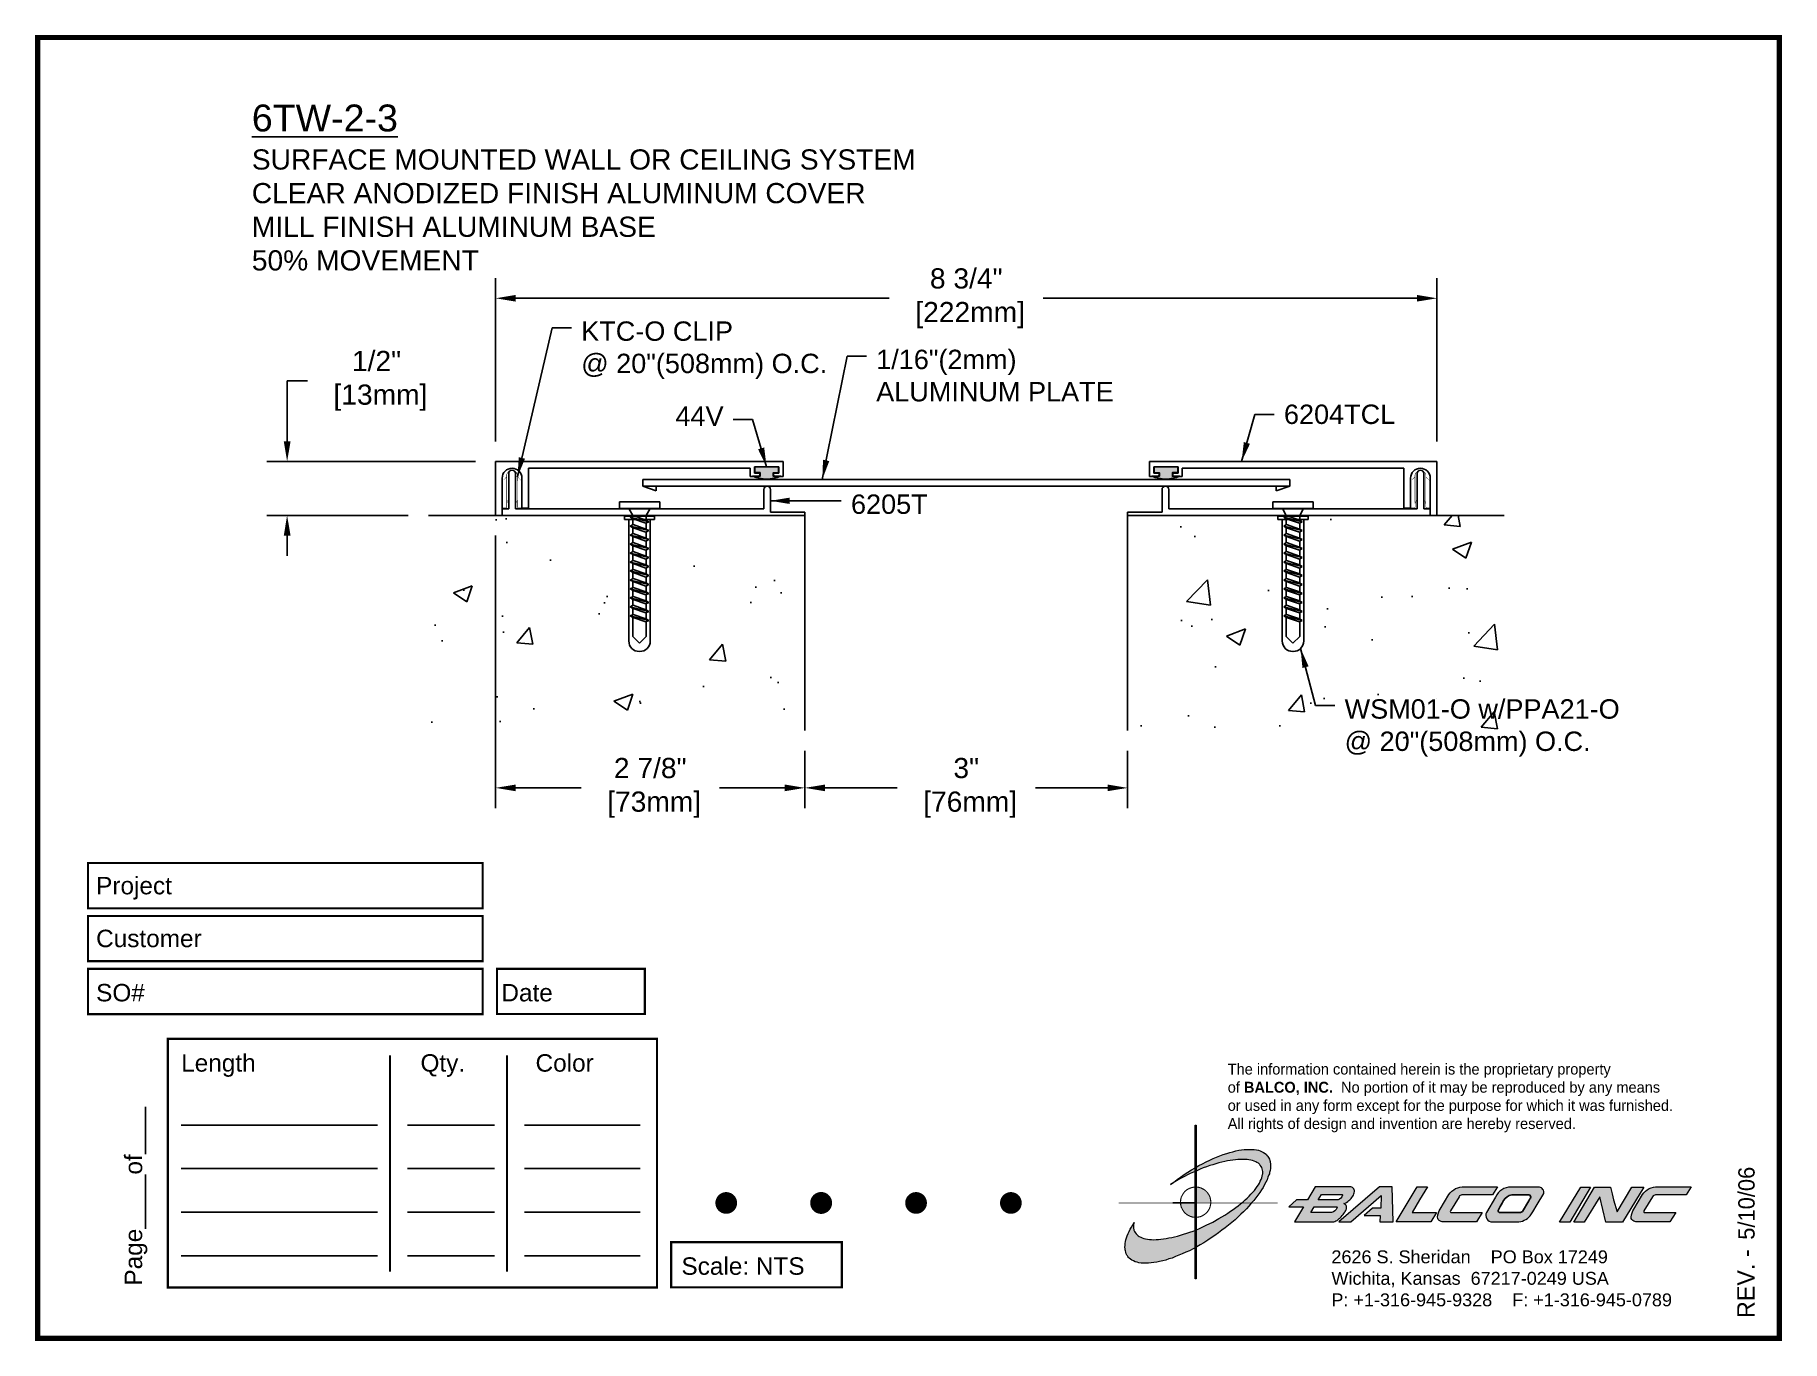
# Paper-space layout 'Layout1' of a CAD drawing. Header units: inches. Extents: x 0 to 10, y 0 to 7.5.
# The model-space entities are those that its viewports show. They can reach past a viewport. Long polylines and large blocks are cut down to what shows.
import ezdxf

# ---------------------------------------------------------------- set-up
doc = ezdxf.new("R2010")
doc.units = ezdxf.units.IN
doc.header["$MEASUREMENT"] = 0
for name, color, linetype in [('Anchors', 4, 'Continuous'), ('Border', 7, 'Continuous'), ('Conditions', 1, 'Continuous'), ('Dimensions', 3, 'Continuous'), ('Fillers', 2, 'Continuous'), ('Metals', 7, 'Continuous'), ('text', 2, 'Continuous')]:
    doc.layers.add(name, color=color, linetype=linetype)
doc.styles.add('arial', font='arial.ttf')
doc.styles.add('Copyright', font='ERASDEMI.TTF')
doc.styles.get("Standard").update_dxf_attribs({"font": 'arial.ttf'})
doc.dimstyles.new('Arial', dxfattribs={"dimscale": 1.5, "dimtxt": 0.125, "dimasz": 0.125, "dimexe": 0.125, "dimexo": 0.125, "dimgap": 0.125, "dimtad": 0, "dimtih": 1, "dimtoh": 1, "dimdec": 4, "dimzin": 0, "dimdsep": 46, "dimlunit": 4, "dimtxsty": 'arial', "dimcen": 0.125, "dimadec": 0, "dimazin": 0, "dimtfac": 1, "dimtdec": 4, "dimtofl": 0, "dimtmove": 0, "dimatfit": 3, "dimfxl": 0, "dimfrac": 2, "dimtolj": 1, "dimtzin": 0, "dimarcsym": 0})
doc.dimstyles.get("Standard").update_dxf_attribs({"dimtxt": 0.18, "dimasz": 0.18, "dimexe": 0.1875, "dimexo": 0.1875, "dimgap": 0.09, "dimtad": 0, "dimtih": 1, "dimtoh": 1, "dimdec": 4, "dimzin": 0, "dimdsep": 46, "dimlunit": 4, "dimtxsty": 'Standard', "dimcen": 0.09, "dimadec": 0, "dimazin": 0, "dimtfac": 1, "dimtdec": 4, "dimtofl": 0, "dimtmove": 0, "dimatfit": 3, "dimfxl": 0, "dimfrac": 2, "dimtolj": 1, "dimtzin": 0, "dimarcsym": 0})

# ---------------------------------------------------------------- blocks, each defined once
blk = doc.blocks.new('ACADlogo')
h = blk.add_hatch(color=256)
h.paths.add_polyline_path([(-3.346, 1.223), (-3.351, 1.223), (-3.351, 0.979), (-3.346, 0.982)])
h.paths.add_polyline_path([(-3.346, 0.961), (-3.351, 0.959), (-3.351, 0.868), (-3.346, 0.868)])
h.paths.add_polyline_path([(-3.346, 0.777), (-3.351, 0.777), (-3.351, 0.699), (-3.351, 0.695), (-3.35, 0.695), (-3.346, 0.695)])
h.paths.add_polyline_path([(-3.346, 0.864), (-3.346, 0.868), (-3.35, 0.868), (-3.351, 0.868), (-3.351, 0.777), (-3.346, 0.777), (-3.346, 0.778), (-3.348, 0.778)])
h.paths.add_polyline_path([(-3.346, 0.524), (-3.351, 0.521), (-3.351, 0.342), (-3.346, 0.342)])
h.paths.add_polyline_path([(-3.346, 0.695), (-3.351, 0.695), (-3.351, 0.621), (-3.346, 0.623)])
h.paths.add_polyline_path([(-3.346, 0.623), (-3.351, 0.621), (-3.351, 0.521), (-3.346, 0.524)])
h.paths.add_polyline_path([(-3.346, 0.982), (-3.351, 0.979), (-3.351, 0.959), (-3.346, 0.961)])
h = blk.add_hatch(color=175)
h.paths.add_polyline_path([(-3.518, 0.573), (-3.534, 0.571), (-3.548, 0.569), (-3.562, 0.567), (-3.576, 0.567), (-3.589, 0.566), (-3.602, 0.567), (-3.614, 0.568), (-3.625, 0.569), (-3.636, 0.572), (-3.646, 0.574), (-3.656, 0.577), (-3.664, 0.581), (-3.673, 0.585), (-3.679, 0.589), (-3.685, 0.595), (-3.688, 0.598), (-3.691, 0.6), (-3.695, 0.607), (-3.699, 0.614), (-3.703, 0.621), (-3.704, 0.626), (-3.705, 0.631), (-3.706, 0.637), (-3.706, 0.642), (-3.705, 0.648), (-3.705, 0.653), (-3.703, 0.659), (-3.702, 0.665), (-3.71, 0.652), (-3.717, 0.639), (-3.725, 0.626), (-3.731, 0.613), (-3.737, 0.601), (-3.741, 0.589), (-3.746, 0.577), (-3.749, 0.566), (-3.751, 0.555), (-3.753, 0.544), (-3.754, 0.538), (-3.754, 0.533), (-3.755, 0.523), (-3.754, 0.513), (-3.753, 0.508), (-3.752, 0.503), (-3.75, 0.494), (-3.748, 0.486), (-3.743, 0.477), (-3.74, 0.473), (-3.738, 0.469), (-3.734, 0.465), (-3.73, 0.461), (-3.723, 0.455), (-3.715, 0.449), (-3.706, 0.445), (-3.695, 0.44), (-3.685, 0.437), (-3.674, 0.434), (-3.661, 0.432), (-3.648, 0.431), (-3.634, 0.431), (-3.62, 0.431), (-3.604, 0.433), (-3.588, 0.435), (-3.572, 0.438), (-3.556, 0.441), (-3.538, 0.445), (-3.52, 0.449), (-3.503, 0.456), (-3.483, 0.461), (-3.464, 0.469), (-3.445, 0.477), (-3.426, 0.485), (-3.406, 0.494), (-3.385, 0.503), (-3.364, 0.514), (-3.351, 0.521), (-3.351, 0.621), (-3.364, 0.616), (-3.382, 0.609), (-3.4, 0.603), (-3.418, 0.598), (-3.436, 0.592), (-3.453, 0.587), (-3.47, 0.583), (-3.486, 0.579), (-3.503, 0.576)])
h.paths.add_polyline_path([(-3.215, 0.687), (-3.251, 0.667), (-3.289, 0.649), (-3.327, 0.631), (-3.345, 0.623), (-3.346, 0.623), (-3.346, 0.524), (-3.343, 0.525), (-3.323, 0.537), (-3.302, 0.549), (-3.28, 0.563), (-3.259, 0.577), (-3.238, 0.59), (-3.218, 0.605), (-3.198, 0.62), (-3.179, 0.635), (-3.16, 0.65), (-3.141, 0.665), (-3.123, 0.681), (-3.106, 0.696), (-3.089, 0.712), (-3.074, 0.727), (-3.058, 0.743), (-3.043, 0.759), (-3.03, 0.775), (-3.028, 0.777), (-3.085, 0.777), (-3.091, 0.772), (-3.105, 0.761), (-3.118, 0.75), (-3.134, 0.739), (-3.149, 0.729), (-3.165, 0.718), (-3.182, 0.707), (-3.198, 0.697)])
h.paths.add_polyline_path([(-2.921, 1.009), (-2.922, 1.015), (-2.924, 1.02), (-2.926, 1.029), (-2.931, 1.038), (-2.934, 1.043), (-2.936, 1.047), (-2.94, 1.05), (-2.943, 1.054), (-2.951, 1.06), (-2.959, 1.066), (-2.968, 1.071), (-2.978, 1.075), (-2.989, 1.079), (-3, 1.081), (-3.013, 1.083), (-3.026, 1.084), (-3.04, 1.084), (-3.054, 1.084), (-3.07, 1.083), (-3.085, 1.081), (-3.102, 1.079), (-3.118, 1.075), (-3.136, 1.07), (-3.153, 1.066), (-3.171, 1.06), (-3.191, 1.054), (-3.21, 1.047), (-3.229, 1.039), (-3.248, 1.031), (-3.268, 1.022), (-3.289, 1.012), (-3.31, 1.002), (-3.33, 0.991), (-3.346, 0.982), (-3.346, 0.961), (-3.342, 0.962), (-3.323, 0.971), (-3.305, 0.978), (-3.287, 0.984), (-3.268, 0.991), (-3.251, 0.996), (-3.234, 1.002), (-3.216, 1.007), (-3.199, 1.011), (-3.182, 1.015), (-3.167, 1.018), (-3.15, 1.021), (-3.136, 1.023), (-3.121, 1.025), (-3.107, 1.026), (-3.093, 1.026), (-3.079, 1.027), (-3.067, 1.026), (-3.054, 1.026), (-3.043, 1.025), (-3.032, 1.022), (-3.022, 1.02), (-3.013, 1.016), (-3.004, 1.013), (-2.997, 1.009), (-2.989, 1.005), (-2.983, 0.999), (-2.98, 0.996), (-2.978, 0.994), (-2.973, 0.987), (-2.969, 0.981), (-2.967, 0.973), (-2.965, 0.965), (-2.964, 0.957), (-2.964, 0.949), (-2.964, 0.944), (-2.965, 0.94), (-2.967, 0.93), (-2.969, 0.921), (-2.973, 0.911), (-2.978, 0.901), (-2.983, 0.891), (-2.989, 0.881), (-2.996, 0.871), (-3.004, 0.86), (-3.012, 0.849), (-3.021, 0.838), (-3.032, 0.827), (-3.042, 0.816), (-3.053, 0.805), (-3.065, 0.794), (-3.077, 0.783), (-3.085, 0.777), (-3.028, 0.777), (-3.016, 0.791), (-3.004, 0.806), (-2.992, 0.822), (-2.981, 0.837), (-2.971, 0.852), (-2.962, 0.866), (-2.954, 0.882), (-2.946, 0.896), (-2.939, 0.91), (-2.934, 0.924), (-2.929, 0.938), (-2.926, 0.944), (-2.925, 0.951), (-2.922, 0.963), (-2.92, 0.975), (-2.92, 0.982), (-2.919, 0.987), (-2.92, 0.999), (-2.92, 1.005)])
h.paths.add_polyline_path([(-3.372, 0.966), (-3.393, 0.953), (-3.415, 0.94), (-3.435, 0.925), (-3.455, 0.911), (-3.475, 0.897), (-3.494, 0.882), (-3.468, 0.898), (-3.439, 0.915), (-3.41, 0.93), (-3.396, 0.938), (-3.38, 0.945), (-3.351, 0.959), (-3.351, 0.979)])
h = blk.add_hatch(color=256)
h.paths.add_polyline_path([(-3.268, 0.814), (-3.27, 0.819), (-3.273, 0.824), (-3.276, 0.828), (-3.279, 0.833), (-3.282, 0.837), (-3.286, 0.841), (-3.29, 0.845), (-3.294, 0.849), (-3.298, 0.852), (-3.303, 0.855), (-3.308, 0.858), (-3.313, 0.86), (-3.318, 0.863), (-3.323, 0.864), (-3.328, 0.866), (-3.334, 0.867), (-3.339, 0.868), (-3.345, 0.868), (-3.346, 0.868), (-3.346, 0.777), (-3.335, 0.777), (-3.262, 0.777), (-3.262, 0.781), (-3.262, 0.787), (-3.263, 0.792), (-3.264, 0.798), (-3.265, 0.803), (-3.266, 0.808)])
h.paths.add_polyline_path([(-3.351, 0.777), (-3.436, 0.777), (-3.435, 0.773), (-3.435, 0.768), (-3.434, 0.762), (-3.432, 0.757), (-3.431, 0.752), (-3.428, 0.747), (-3.426, 0.742), (-3.423, 0.737), (-3.42, 0.732), (-3.417, 0.728), (-3.414, 0.723), (-3.41, 0.719), (-3.406, 0.716), (-3.401, 0.712), (-3.397, 0.709), (-3.392, 0.706), (-3.387, 0.704), (-3.382, 0.701), (-3.377, 0.699), (-3.372, 0.698), (-3.367, 0.696), (-3.361, 0.695), (-3.356, 0.695), (-3.351, 0.695)])
h.paths.add_polyline_path([(-3.346, 0.868), (-3.35, 0.868), (-3.351, 0.868), (-3.351, 0.777), (-3.346, 0.777)])
h = blk.add_hatch(color=256)
h.paths.add_polyline_path([(-2.438, 0.844, 0.412988), (-2.461, 0.869), (-2.663, 0.869), (-2.707, 0.794), (-2.771, 0.794), (-2.815, 0.755), (-2.73, 0.755), (-2.781, 0.668), (-2.563, 0.668, 0.107996), (-2.538, 0.677, 0.108939), (-2.494, 0.724, 0.080345), (-2.483, 0.745, 0.419497), (-2.499, 0.773, 0.149928), (-2.447, 0.815, 0.134283)])
h.paths.add_polyline_path([(-2.507, 0.821, -0.209012), (-2.532, 0.794), (-2.538, 0.794), (-2.646, 0.794), (-2.627, 0.825), (-2.51, 0.825, -0.56619)], flags=16)
h.paths.add_polyline_path([(-2.538, 0.75, -0.241309), (-2.569, 0.722), (-2.688, 0.722), (-2.669, 0.755), (-2.541, 0.755, -0.56619)], flags=16)
for points in [[(-2.285, 0.819), (-2.287, 0.748), (-2.335, 0.748), (-2.383, 0.705), (-2.29, 0.705), (-2.292, 0.668), (-2.215, 0.668), (-2.221, 0.869), (-2.295, 0.869), (-2.527, 0.668), (-2.458, 0.668)], [(-2.018, 0.869), (-2.079, 0.869), (-2.198, 0.668), (-2, 0.668), (-1.968, 0.722), (-2.107, 0.722), (-2.085, 0.759), (-2.064, 0.794)], [(-1.617, 0.869), (-1.807, 0.869, 0.270182), (-1.896, 0.825), (-1.946, 0.742, 0.109019), (-1.961, 0.695, 0.340665), (-1.945, 0.672, 0.129907), (-1.923, 0.668), (-1.738, 0.668), (-1.706, 0.722), (-1.878, 0.722), (-1.882, 0.722, -0.601242), (-1.887, 0.731), (-1.838, 0.813, -0.253048), (-1.821, 0.823), (-1.645, 0.823)], [(-1.083, 0.867), (-1.14, 0.867), (-1.261, 0.667), (-1.26, 0.667), (-1.202, 0.667)], [(-0.96, 0.83), (-0.969, 0.867), (-1.061, 0.867), (-1.179, 0.667), (-1.12, 0.667), (-1.031, 0.812), (-0.995, 0.667), (-0.9, 0.667), (-0.778, 0.867), (-0.846, 0.867), (-0.931, 0.727), (-0.951, 0.795)], [(-0.507, 0.869), (-0.697, 0.869, 0.270182), (-0.786, 0.825), (-0.836, 0.742, 0.109019), (-0.85, 0.695, 0.340665), (-0.835, 0.672, 0.129907), (-0.812, 0.668), (-0.628, 0.668), (-0.595, 0.722), (-0.768, 0.722), (-0.772, 0.722, -0.601242), (-0.777, 0.731), (-0.728, 0.813, -0.253048), (-0.71, 0.823), (-0.534, 0.823)], [(-3.346, 0.623), (-3.351, 0.621), (-3.351, 0.521), (-3.346, 0.524)]]:
    blk.add_hatch(color=256).paths.add_polyline_path(points)
h = blk.add_hatch(color=256)
h.paths.add_polyline_path([(-1.377, 0.868), (-1.383, 0.868), (-1.383, 0.868), (-1.44, 0.868), (-1.492, 0.868), (-1.541, 0.868, 0.297712), (-1.628, 0.811), (-1.68, 0.723, 0.585116), (-1.646, 0.668), (-1.506, 0.668, 0.210586), (-1.429, 0.703), (-1.415, 0.726), (-1.389, 0.769), (-1.352, 0.831, 0.4352)])
h.paths.add_polyline_path([(-1.437, 0.823, -0.603783), (-1.428, 0.805), (-1.431, 0.801), (-1.434, 0.796), (-1.438, 0.789), (-1.474, 0.728, -0.229001), (-1.489, 0.722), (-1.494, 0.722), (-1.501, 0.722), (-1.597, 0.722), (-1.604, 0.722, -0.492401), (-1.613, 0.734), (-1.601, 0.757), (-1.591, 0.775), (-1.582, 0.791, -0.238368), (-1.535, 0.823)], flags=16)
for q in [(-3.48, 0.777), (-3.351, 0.642)]:
    blk.add_line((-3.351, 0.777), q)
at = {"color": 7, "lineweight": 0}
for points in [[(-3.351, 1.223), (-3.346, 1.223), (-3.346, 0.342), (-3.351, 0.342), (-3.351, 1.223)], [(-2.292, 0.668), (-2.215, 0.668), (-2.221, 0.869), (-2.295, 0.869), (-2.527, 0.668), (-2.458, 0.668), (-2.285, 0.819), (-2.287, 0.748), (-2.286, 0.748), (-2.335, 0.748), (-2.383, 0.705), (-2.29, 0.705), (-2.292, 0.668), (-2.292, 0.668)], [(-2.198, 0.668), (-2.079, 0.869), (-2.018, 0.869), (-2.064, 0.794), (-2.085, 0.759), (-2.107, 0.722), (-1.968, 0.722), (-2, 0.668), (-2.198, 0.668), (-2.198, 0.668)], [(-1.383, 0.868), (-1.383, 0.868)], [(-1.261, 0.667), (-1.14, 0.867), (-1.083, 0.867), (-1.202, 0.667), (-1.26, 0.667), (-1.261, 0.667), (-1.261, 0.667)], [(-0.9, 0.667), (-0.995, 0.667), (-1.031, 0.812), (-1.12, 0.667), (-1.179, 0.667), (-1.061, 0.867), (-0.969, 0.867), (-0.96, 0.83), (-0.951, 0.795), (-0.931, 0.727), (-0.846, 0.867), (-0.778, 0.867), (-0.9, 0.667), (-0.9, 0.667)]]:
    blk.add_lwpolyline(points, dxfattribs=at)
at = {"color": 175, "lineweight": 0}
blk.add_lwpolyline([(-2.926, 1.029), (-2.924, 1.02), (-2.922, 1.015), (-2.921, 1.009), (-2.92, 1.005), (-2.92, 0.999), (-2.919, 0.987), (-2.92, 0.982), (-2.92, 0.975), (-2.922, 0.963), (-2.925, 0.951), (-2.926, 0.944), (-2.929, 0.938), (-2.934, 0.924), (-2.939, 0.91), (-2.946, 0.896), (-2.954, 0.882), (-2.962, 0.866), (-2.971, 0.852), (-2.981, 0.837), (-2.992, 0.822), (-3.004, 0.806), (-3.016, 0.791), (-3.03, 0.775), (-3.043, 0.759), (-3.058, 0.743), (-3.074, 0.727), (-3.089, 0.712), (-3.106, 0.696), (-3.123, 0.681), (-3.141, 0.665), (-3.16, 0.65), (-3.179, 0.635), (-3.198, 0.62), (-3.218, 0.605), (-3.238, 0.59), (-3.259, 0.577), (-3.28, 0.563), (-3.302, 0.549), (-3.323, 0.537), (-3.343, 0.525), (-3.364, 0.514), (-3.385, 0.503), (-3.406, 0.494), (-3.426, 0.485), (-3.445, 0.477), (-3.464, 0.469), (-3.483, 0.461), (-3.503, 0.456), (-3.52, 0.449), (-3.538, 0.445), (-3.556, 0.441), (-3.572, 0.438), (-3.588, 0.435), (-3.604, 0.433), (-3.62, 0.431), (-3.634, 0.431), (-3.648, 0.431), (-3.661, 0.432), (-3.674, 0.434), (-3.685, 0.437), (-3.695, 0.44), (-3.706, 0.445), (-3.715, 0.449), (-3.723, 0.455), (-3.73, 0.461), (-3.734, 0.465), (-3.738, 0.469), (-3.74, 0.473), (-3.743, 0.477), (-3.748, 0.486), (-3.75, 0.494), (-3.752, 0.503), (-3.753, 0.508), (-3.754, 0.513), (-3.755, 0.523), (-3.754, 0.533), (-3.754, 0.538), (-3.753, 0.544), (-3.751, 0.555), (-3.749, 0.566), (-3.746, 0.577), (-3.741, 0.589), (-3.737, 0.601), (-3.731, 0.613), (-3.725, 0.626), (-3.717, 0.639), (-3.71, 0.652), (-3.702, 0.665), (-3.703, 0.659), (-3.705, 0.653), (-3.705, 0.648), (-3.706, 0.642), (-3.706, 0.637), (-3.705, 0.631), (-3.704, 0.626), (-3.703, 0.621), (-3.699, 0.614), (-3.695, 0.607), (-3.691, 0.6), (-3.688, 0.598), (-3.685, 0.595), (-3.679, 0.589), (-3.673, 0.585), (-3.664, 0.581), (-3.656, 0.577), (-3.646, 0.574), (-3.636, 0.572), (-3.625, 0.569), (-3.614, 0.568), (-3.602, 0.567), (-3.589, 0.566), (-3.576, 0.567), (-3.562, 0.567), (-3.548, 0.569), (-3.534, 0.571), (-3.518, 0.573), (-3.503, 0.576), (-3.486, 0.579), (-3.47, 0.583), (-3.453, 0.587), (-3.436, 0.592), (-3.418, 0.598), (-3.4, 0.603), (-3.382, 0.609), (-3.364, 0.616), (-3.345, 0.623), (-3.327, 0.631), (-3.289, 0.649), (-3.251, 0.667), (-3.215, 0.687), (-3.198, 0.697), (-3.182, 0.707), (-3.165, 0.718), (-3.149, 0.729), (-3.134, 0.739), (-3.118, 0.75), (-3.105, 0.761), (-3.091, 0.772), (-3.077, 0.783), (-3.065, 0.794), (-3.053, 0.805), (-3.042, 0.816), (-3.032, 0.827), (-3.021, 0.838), (-3.012, 0.849), (-3.004, 0.86), (-2.996, 0.871), (-2.989, 0.881), (-2.983, 0.891), (-2.978, 0.901), (-2.973, 0.911), (-2.969, 0.921), (-2.967, 0.93), (-2.965, 0.94), (-2.964, 0.944), (-2.964, 0.949), (-2.964, 0.957), (-2.965, 0.965), (-2.967, 0.973), (-2.969, 0.981), (-2.973, 0.987), (-2.978, 0.994), (-2.98, 0.996), (-2.983, 0.999), (-2.989, 1.005), (-2.997, 1.009), (-3.004, 1.013), (-3.013, 1.016), (-3.022, 1.02), (-3.032, 1.022), (-3.043, 1.025), (-3.054, 1.026), (-3.067, 1.026), (-3.079, 1.027), (-3.093, 1.026), (-3.107, 1.026), (-3.121, 1.025), (-3.136, 1.023), (-3.15, 1.021), (-3.167, 1.018), (-3.182, 1.015), (-3.199, 1.011), (-3.216, 1.007), (-3.234, 1.002), (-3.251, 0.996), (-3.268, 0.991), (-3.287, 0.984), (-3.305, 0.978), (-3.323, 0.971), (-3.342, 0.962), (-3.38, 0.945), (-3.396, 0.938), (-3.41, 0.93), (-3.439, 0.915), (-3.468, 0.898), (-3.494, 0.882), (-3.475, 0.897), (-3.455, 0.911), (-3.435, 0.925), (-3.415, 0.94), (-3.393, 0.953), (-3.372, 0.966), (-3.351, 0.979), (-3.33, 0.991), (-3.31, 1.002), (-3.289, 1.012), (-3.268, 1.022), (-3.248, 1.031), (-3.229, 1.039), (-3.21, 1.047), (-3.191, 1.054), (-3.171, 1.06), (-3.153, 1.066), (-3.136, 1.07), (-3.118, 1.075), (-3.102, 1.079), (-3.085, 1.081), (-3.07, 1.083), (-3.054, 1.084), (-3.04, 1.084), (-3.026, 1.084), (-3.013, 1.083), (-3, 1.081), (-2.989, 1.079), (-2.978, 1.075), (-2.968, 1.071), (-2.959, 1.066), (-2.951, 1.06), (-2.943, 1.054), (-2.94, 1.05), (-2.936, 1.047), (-2.934, 1.043), (-2.931, 1.038), (-2.926, 1.029), (-2.926, 1.029)], dxfattribs=at)
at = {"color": 7, "lineweight": 0, "const_width": 0.0064}
blk.add_lwpolyline([(-3.262, 0.781), (-3.262, 0.787), (-3.263, 0.792), (-3.264, 0.798), (-3.265, 0.803), (-3.266, 0.808), (-3.268, 0.814), (-3.27, 0.819), (-3.273, 0.824), (-3.276, 0.828), (-3.279, 0.833), (-3.282, 0.837), (-3.286, 0.841), (-3.29, 0.845), (-3.294, 0.849), (-3.298, 0.852), (-3.303, 0.855), (-3.308, 0.858), (-3.313, 0.86), (-3.318, 0.863), (-3.323, 0.864), (-3.328, 0.866), (-3.334, 0.867), (-3.339, 0.868), (-3.345, 0.868), (-3.35, 0.868), (-3.356, 0.868), (-3.361, 0.867), (-3.367, 0.866), (-3.372, 0.865), (-3.377, 0.863), (-3.382, 0.862), (-3.387, 0.859), (-3.392, 0.857), (-3.397, 0.854), (-3.401, 0.851), (-3.406, 0.847), (-3.41, 0.843), (-3.414, 0.839), (-3.417, 0.835), (-3.42, 0.831), (-3.423, 0.826), (-3.426, 0.821), (-3.428, 0.816), (-3.431, 0.811), (-3.432, 0.806), (-3.434, 0.801), (-3.435, 0.795), (-3.435, 0.79), (-3.436, 0.784), (-3.436, 0.779), (-3.435, 0.773), (-3.435, 0.768), (-3.434, 0.762), (-3.432, 0.757), (-3.431, 0.752), (-3.428, 0.747), (-3.426, 0.742), (-3.423, 0.737), (-3.42, 0.732), (-3.417, 0.728), (-3.414, 0.723), (-3.41, 0.719), (-3.406, 0.716), (-3.401, 0.712), (-3.397, 0.709), (-3.392, 0.706), (-3.387, 0.704), (-3.382, 0.701), (-3.377, 0.699), (-3.372, 0.698), (-3.367, 0.696), (-3.361, 0.695), (-3.356, 0.695), (-3.35, 0.695), (-3.345, 0.695), (-3.339, 0.695), (-3.334, 0.696), (-3.328, 0.697), (-3.323, 0.698), (-3.318, 0.7), (-3.313, 0.702), (-3.308, 0.705), (-3.303, 0.708), (-3.298, 0.711), (-3.294, 0.714), (-3.29, 0.718), (-3.286, 0.721), (-3.282, 0.726), (-3.279, 0.73), (-3.276, 0.734), (-3.273, 0.739), (-3.27, 0.744), (-3.268, 0.749), (-3.266, 0.754), (-3.265, 0.76), (-3.264, 0.765), (-3.263, 0.77), (-3.262, 0.776), (-3.262, 0.781)], dxfattribs=at)
at = {"color": 7, "lineweight": 0}
for points in [[(-2.447, 0.815, 0.130368), (-2.438, 0.843, 0.448367), (-2.463, 0.869), (-2.663, 0.869), (-2.707, 0.794), (-2.771, 0.794), (-2.815, 0.755), (-2.73, 0.755), (-2.781, 0.668), (-2.563, 0.668, 0.107996), (-2.538, 0.677, 0.108939), (-2.494, 0.724, 0.077395), (-2.484, 0.744, 0.430878), (-2.499, 0.773, 0.149928)], [(-2.507, 0.821, -0.209012), (-2.532, 0.794), (-2.538, 0.794), (-2.646, 0.794), (-2.627, 0.825), (-2.512, 0.825), (-2.509, 0.825, -0.531288)], [(-1.838, 0.813), (-1.887, 0.731, 0.587385), (-1.882, 0.722), (-1.878, 0.722), (-1.706, 0.722), (-1.738, 0.668), (-1.923, 0.668, -0.129907), (-1.945, 0.672, -0.349839), (-1.961, 0.696, -0.107341), (-1.946, 0.742), (-1.896, 0.825, -0.270182), (-1.807, 0.869), (-1.617, 0.869), (-1.645, 0.823), (-1.821, 0.823, 0.252436)], [(-1.68, 0.723, 0.585116), (-1.646, 0.668), (-1.506, 0.668, 0.210586), (-1.429, 0.703), (-1.415, 0.726), (-1.389, 0.769), (-1.352, 0.831, 0.4352), (-1.377, 0.868), (-1.383, 0.868), (-1.383, 0.868), (-1.44, 0.868), (-1.492, 0.868), (-1.541, 0.868, 0.297712), (-1.628, 0.811)], [(-0.728, 0.813), (-0.777, 0.731, 0.587385), (-0.772, 0.722), (-0.768, 0.722), (-0.595, 0.722), (-0.628, 0.668), (-0.812, 0.668, -0.129907), (-0.835, 0.672, -0.349839), (-0.85, 0.696, -0.107341), (-0.836, 0.742), (-0.786, 0.825, -0.270182), (-0.697, 0.869), (-0.507, 0.869), (-0.534, 0.823), (-0.71, 0.823, 0.252436)], [(-2.569, 0.722), (-2.688, 0.722), (-2.669, 0.755), (-2.543, 0.755), (-2.54, 0.755, -0.531288), (-2.538, 0.75, -0.241309)]]:
    blk.add_lwpolyline(points, format="xyb", close=True, dxfattribs=at)
blk.add_lwpolyline([(-1.437, 0.823), (-1.535, 0.823, 0.238368), (-1.582, 0.791), (-1.591, 0.775), (-1.601, 0.757), (-1.613, 0.734, 0.490298), (-1.604, 0.722), (-1.597, 0.722), (-1.501, 0.722), (-1.494, 0.722), (-1.489, 0.722, 0.229001), (-1.474, 0.728), (-1.438, 0.789), (-1.434, 0.796), (-1.431, 0.801), (-1.428, 0.805, 0.603783)], format="xyb", close=True)
blk.add_lwpolyline([(-2.879, 0.777, 0.00455, 0.00455, 0), (-3.791, 0.777, 0.00183, 0.00183, 0), (-3.791, 0.777, 0.00183, 0.00183, 0)], format="xyseb", dxfattribs=at)
blk = doc.blocks.new('REV')
at = {"style": 'Copyright'}
blk.add_text('REV. -', height=0.1, rotation=90, dxfattribs=at).set_placement((-0.142, 0.117))
at = {"style": 'Copyright', "flags": 4}
blk.add_attdef('REVISIONDATE', (-0.142, 0.566), '', height=0.0938, rotation=90, dxfattribs=at)
blk = doc.blocks.new('6205T')
for p, q in [((-2.753, 0.062), (-2.753, 0.389)), ((-2.723, 0.419), (-2.721, 0.419)), ((-2.691, 0.062), (-2.691, 0.389)), ((-0.382, 0.062), (-0.382, 0.24)), ((-0.352, 0.27), (-0.35, 0.27)), ((-0.32, 0.031), (-0.32, 0.24)), ((-2.813, 0), (-2.813, 0.062)), ((-2.813, 0.062), (-2.753, 0.062)), ((-2.813, 0), (0, 0)), ((-2.691, 0.062), (-0.382, 0.062)), ((-0.32, 0.031), (0, 0.031)), ((0, 0), (0, 0.031))]:
    blk.add_line(p, q)
for centre, start, end in [((-2.723, 0.389), 90, 180), ((-2.721, 0.389), 0, 90), ((-0.352, 0.24), 90, 180), ((-0.35, 0.24), 0, 90)]:
    blk.add_arc(centre, 0.03, start, end)
blk = doc.blocks.new('6204T')
for p, q in [((-0.062, 0.5), (-0.062, 0)), ((-0.062, 0.5), (2.61, 0.5)), ((2.61, 0.5), (2.61, 0.362)), ((0, 0.347), (0, 0)), ((0.091, 0.438), (0.092, 0.438)), ((0.183, 0.347), (0.183, 0.068)), ((0.245, 0.438), (2.305, 0.438)), ((0.245, 0.438), (0.245, 0.068)), ((2.305, 0.438), (2.305, 0.362)), ((2.305, 0.362), (2.381, 0.362)), ((2.345, 0.45), (2.345, 0.392)), ((2.345, 0.45), (2.57, 0.45)), ((2.345, 0.392), (2.381, 0.392)), ((2.395, 0.378), (2.395, 0.376)), ((2.52, 0.378), (2.52, 0.376)), ((2.534, 0.392), (2.57, 0.392)), ((2.534, 0.362), (2.61, 0.362)), ((2.57, 0.45), (2.57, 0.392)), ((-0.062, 0), (0, 0)), ((0.183, 0.068), (0.245, 0.068))]:
    blk.add_line(p, q)
for centre, radius, start, end in [((0.091, 0.347), 0.091, 90, 180), ((0.092, 0.347), 0.091, 0, 90), ((2.381, 0.378), 0.014, 0, 90), ((2.381, 0.376), 0.014, 270, 0), ((2.534, 0.378), 0.014, 90, 180), ((2.534, 0.376), 0.014, 180, 270)]:
    blk.add_arc(centre, radius, start, end)
blk = doc.blocks.new('44v')
blk.add_hatch(color=256).paths.add_polyline_path([(0.11, 0), (-0.11, 0), (-0.11, -0.053), (-0.06, -0.053), (-0.06, -0.086), (-0.13, -0.086, 0.199136), (0.131, -0.086), (0.061, -0.086), (0.061, -0.054), (0.11, -0.054)])
blk.add_lwpolyline([(-0.13, -0.086), (-0.06, -0.086), (-0.06, -0.053), (-0.11, -0.053), (-0.11, 0), (0.11, 0), (0.11, -0.054), (0.061, -0.054), (0.061, -0.086), (0.131, -0.086, -0.199136)], format="xyb", close=True)
blk = doc.blocks.new('A$CB5')
at = {"const_width": 0.005}
for points in [[(0.041, 0.313, -0.804927), (0.143, 0.307, 0.586365)], [(0.041, 0.313), (0.041, 0.014, -0.414214), (0.031, 0.004), (0.003, 0.004)], [(0.143, 0.307), (0.141, 0.013, 0.4154), (0.151, 0.003), (0.183, 0.003)]]:
    blk.add_lwpolyline(points, format="xyb", dxfattribs=at)
for points in [[(0, 0.252, 0, 0.005, 0), (0.04, 0.291, 0.005, 0.005, 0)], [(0.183, 0.252, 0, 0.005, 0), (0.142, 0.294, 0.005, 0.005, 0)], [(0.06, 0.097, 0, 0.005, 0), (0.041, 0.041, 0.005, 0.005, 0)], [(0.122, 0.097, 0, 0.005, 0), (0.142, 0.041, 0.005, 0.005, 0)]]:
    blk.add_lwpolyline(points, format="xyseb")
blk = doc.blocks.new('tclip')
blk.add_blockref('A$CB5', (3.433, 2.823))
blk = doc.blocks.new('WSM01')
for p, q in [((0.005, 0.063), (-0.183, 0.063)), ((-0.183, 0.001), (-0.183, 0.063)), ((0.192, 0.001), (-0.183, 0.001)), ((-0.058, -0.064), (-0.093, 0.001)), ((0.005, 0.063), (0.192, 0.063)), ((0.067, -0.064), (0.103, 0.001)), ((0.192, 0.001), (0.192, 0.063)), ((-0.081, -0.12), (0.091, -0.078)), ((-0.081, -0.12), (-0.055, -0.106)), ((-0.081, -0.12), (-0.055, -0.134)), ((-0.081, -0.203), (0.091, -0.162)), ((-0.058, -0.107), (-0.058, -0.064)), ((0.067, -0.064), (-0.058, -0.064)), ((-0.058, -0.191), (-0.058, -0.133)), ((0.065, -0.064), (-0.055, -0.106)), ((0.065, -0.093), (-0.055, -0.134)), ((0.065, -0.147), (-0.055, -0.189)), ((0.091, -0.078), (0.065, -0.064)), ((0.091, -0.078), (0.065, -0.093)), ((0.091, -0.162), (0.065, -0.147)), ((0.091, -0.162), (0.065, -0.176)), ((0.067, -0.065), (0.067, -0.064)), ((0.067, -0.149), (0.067, -0.092)), ((-0.081, -0.203), (-0.055, -0.189)), ((-0.081, -0.203), (-0.055, -0.218)), ((-0.081, -0.287), (0.091, -0.245)), ((-0.081, -0.287), (-0.055, -0.272)), ((-0.081, -0.287), (-0.055, -0.301)), ((-0.058, -0.274), (-0.058, -0.216)), ((-0.058, -0.357), (-0.058, -0.3)), ((0.065, -0.176), (-0.055, -0.218)), ((0.065, -0.231), (-0.055, -0.272)), ((0.065, -0.259), (-0.055, -0.301)), ((0.065, -0.314), (-0.055, -0.356)), ((0.091, -0.245), (0.065, -0.231)), ((0.091, -0.245), (0.065, -0.259)), ((0.091, -0.328), (0.065, -0.314)), ((0.067, -0.232), (0.067, -0.175)), ((0.067, -0.315), (0.067, -0.258)), ((-0.081, -0.37), (0.091, -0.328)), ((-0.081, -0.37), (-0.055, -0.356)), ((-0.081, -0.37), (-0.055, -0.384)), ((-0.081, -0.453), (0.091, -0.412)), ((-0.081, -0.453), (-0.055, -0.439)), ((-0.081, -0.453), (-0.055, -0.468)), ((-0.058, -0.441), (-0.058, -0.383)), ((-0.058, -0.524), (-0.058, -0.466)), ((0.065, -0.343), (-0.055, -0.384)), ((0.065, -0.397), (-0.055, -0.439)), ((0.065, -0.426), (-0.055, -0.468)), ((0.065, -0.481), (-0.055, -0.522)), ((0.091, -0.328), (0.065, -0.343)), ((0.091, -0.412), (0.065, -0.397)), ((0.091, -0.412), (0.065, -0.426)), ((0.091, -0.495), (0.065, -0.481)), ((0.067, -0.399), (0.067, -0.342)), ((0.067, -0.482), (0.067, -0.425)), ((-0.081, -0.537), (0.091, -0.495)), ((-0.081, -0.537), (-0.055, -0.522)), ((-0.081, -0.537), (-0.055, -0.551)), ((-0.081, -0.62), (0.091, -0.578)), ((-0.081, -0.62), (-0.055, -0.606)), ((-0.081, -0.62), (-0.055, -0.634)), ((-0.058, -0.607), (-0.058, -0.55)), ((-0.058, -0.691), (-0.058, -0.633)), ((0.065, -0.509), (-0.055, -0.551)), ((0.065, -0.564), (-0.055, -0.606)), ((0.065, -0.593), (-0.055, -0.634)), ((0.065, -0.647), (-0.055, -0.689)), ((0.091, -0.495), (0.065, -0.509)), ((0.091, -0.578), (0.065, -0.564)), ((0.091, -0.578), (0.065, -0.593)), ((0.091, -0.662), (0.065, -0.647)), ((0.067, -0.565), (0.067, -0.508)), ((0.067, -0.649), (0.067, -0.592)), ((-0.081, -0.703), (0.091, -0.662)), ((-0.081, -0.703), (-0.055, -0.689)), ((-0.081, -0.703), (-0.055, -0.718)), ((-0.081, -0.787), (0.091, -0.745)), ((-0.081, -0.787), (-0.055, -0.772)), ((-0.081, -0.787), (-0.055, -0.801)), ((-0.058, -0.774), (-0.058, -0.716)), ((-0.058, -0.857), (-0.058, -0.8)), ((0.065, -0.676), (-0.055, -0.718)), ((0.065, -0.731), (-0.055, -0.772)), ((0.065, -0.759), (-0.055, -0.801)), ((0.091, -0.662), (0.065, -0.676)), ((0.091, -0.745), (0.065, -0.731)), ((0.091, -0.745), (0.065, -0.759)), ((0.067, -0.732), (0.067, -0.675)), ((0.067, -0.815), (0.067, -0.758)), ((-0.081, -0.87), (0.091, -0.828)), ((-0.081, -0.87), (-0.055, -0.856)), ((-0.081, -0.87), (-0.055, -0.884)), ((-0.081, -0.953), (0.091, -0.912)), ((-0.081, -0.953), (-0.055, -0.939)), ((-0.081, -0.953), (-0.055, -0.968)), ((-0.058, -0.941), (-0.058, -0.883)), ((-0.058, -1.024), (-0.058, -0.966)), ((0.065, -0.814), (-0.055, -0.856)), ((0.065, -0.843), (-0.055, -0.884)), ((0.065, -0.897), (-0.055, -0.939)), ((0.065, -0.926), (-0.055, -0.968)), ((0.091, -0.828), (0.065, -0.814)), ((0.091, -0.828), (0.065, -0.843)), ((0.091, -0.912), (0.065, -0.897)), ((0.091, -0.912), (0.065, -0.926)), ((0.067, -0.899), (0.067, -0.842)), ((0.067, -0.982), (0.067, -0.925)), ((-0.081, -1.037), (0.091, -0.995)), ((-0.081, -1.037), (-0.055, -1.022)), ((-0.081, -1.037), (-0.055, -1.051)), ((-0.058, -1.187), (-0.058, -1.05)), ((0.065, -0.981), (-0.055, -1.022)), ((0.065, -1.009), (-0.055, -1.051)), ((0.091, -0.995), (0.065, -0.981)), ((0.091, -0.995), (0.065, -1.009)), ((0.067, -1.187), (0.067, -1.008)), ((0.005, -1.249), (-0.058, -1.187)), ((0.005, -1.249), (0.067, -1.187))]:
    blk.add_line(p, q)
blk = doc.blocks.new('PPA21')
for p, q in [((0.14, 0.03), (-0.14, 0.03)), ((-0.14, 0.03), (-0.14, 0)), ((0.14, 0), (-0.14, 0)), ((-0.1, 0), (-0.1, -1.128)), ((0.1, 0), (0.1, -1.128)), ((0.14, 0.03), (0.14, 0)), ((0.001, -1.227), (-0.001, -1.227))]:
    blk.add_line(p, q)
for centre, start, end in [((-0.001, -1.128), 180, 270), ((0.001, -1.128), 270, 0)]:
    blk.add_arc(centre, 0.099, start, end)
blk = doc.blocks.new('*D8')
at = {"layer": 'Defpoints', "color": 0}
for p in [(4.126, 0.91), (7.126, 0.91), (4.126, 0.378)]:
    blk.add_point(p, dxfattribs=at)
at = {"layer": 'Dimensions', "color": 0, "lineweight": -2}
for p, q in [((4.126, 0.722), (4.126, 0.19)), ((7.126, 0.722), (7.126, 0.19)), ((4.314, 0.378), (4.983, 0.378)), ((6.939, 0.378), (6.269, 0.378))]:
    blk.add_line(p, q, dxfattribs=at)
at = {"layer": 'Dimensions', "color": 0}
for points in [[(4.314, 0.409), (4.314, 0.347), (4.126, 0.378)], [(6.939, 0.409), (6.939, 0.347), (7.126, 0.378)]]:
    blk.add_solid(points, dxfattribs=at)
at = {"layer": 'Dimensions', "color": 0, "insert": (5.626, 0.378), "char_height": 0.1875, "attachment_point": 5, "style": 'arial'}
blk.add_mtext('\\A1;3"\\P [76mm]', dxfattribs=at)
blk = doc.blocks.new('*D9')
at = {"layer": 'Defpoints', "color": 0}
for p in [(1.251, 2.91), (4.126, 0.91), (1.251, 0.378)]:
    blk.add_point(p, dxfattribs=at)
at = {"layer": 'Dimensions', "color": 0, "lineweight": -2}
for p, q in [((1.251, 2.722), (1.251, 0.19)), ((4.126, 0.722), (4.126, 0.19)), ((1.439, 0.378), (2.046, 0.378)), ((3.939, 0.378), (3.332, 0.378))]:
    blk.add_line(p, q, dxfattribs=at)
at = {"layer": 'Dimensions', "color": 0}
for points in [[(1.439, 0.409), (1.439, 0.347), (1.251, 0.378)], [(3.939, 0.409), (3.939, 0.347), (4.126, 0.378)]]:
    blk.add_solid(points, dxfattribs=at)
at = {"layer": 'Dimensions', "color": 0, "insert": (2.689, 0.378), "char_height": 0.1875, "attachment_point": 5, "style": 'arial'}
blk.add_mtext('\\A1;2 7/8"\\P [73mm]', dxfattribs=at)
blk = doc.blocks.new('*D10')
at = {"layer": 'Defpoints', "color": 0}
for p in [(1.251, 3.41), (-0.686, 2.91), (0.627, 2.91)]:
    blk.add_point(p, dxfattribs=at)
at = {"layer": 'Dimensions', "color": 0, "lineweight": -2}
for p, q in [((-0.686, 3.597), (-0.686, 4.16)), ((-0.686, 4.16), (-0.498, 4.16)), ((1.064, 3.41), (-0.873, 3.41)), ((0.439, 2.91), (-0.873, 2.91)), ((-0.686, 2.722), (-0.686, 2.535))]:
    blk.add_line(p, q, dxfattribs=at)
at = {"layer": 'Dimensions', "color": 0}
for points in [[(-0.717, 3.597), (-0.654, 3.597), (-0.686, 3.41)], [(-0.717, 2.722), (-0.654, 2.722), (-0.686, 2.91)]]:
    blk.add_solid(points, dxfattribs=at)
at = {"layer": 'Dimensions', "color": 0, "insert": (0.145, 4.16), "char_height": 0.1875, "attachment_point": 5, "style": 'arial'}
blk.add_mtext('\\A1;1/2"\\P [13mm]', dxfattribs=at)
blk = doc.blocks.new('*D11')
at = {"layer": 'Defpoints', "color": 0}
for p in [(10.001, 4.927), (1.251, 3.41), (10.001, 3.41)]:
    blk.add_point(p, dxfattribs=at)
at = {"layer": 'Dimensions', "color": 0, "lineweight": -2}
for p, q in [((1.251, 3.597), (1.251, 5.115)), ((10.001, 3.597), (10.001, 5.115)), ((1.439, 4.927), (4.91, 4.927)), ((9.814, 4.927), (6.342, 4.927))]:
    blk.add_line(p, q, dxfattribs=at)
at = {"layer": 'Dimensions', "color": 0}
for points in [[(1.439, 4.958), (1.439, 4.896), (1.251, 4.927)], [(9.814, 4.958), (9.814, 4.896), (10.001, 4.927)]]:
    blk.add_solid(points, dxfattribs=at)
at = {"layer": 'Dimensions', "color": 0, "insert": (5.626, 4.927), "char_height": 0.1875, "attachment_point": 5, "style": 'arial'}
blk.add_mtext('\\A1;8 3/4"\\P [222mm]', dxfattribs=at)
blk = doc.blocks.new('Center Plate')
at = {"layer": 'Metals'}
for p, q in [((-3.006, 0), (-2.881, -0.045)), ((2.881, -0.045), (3.006, 0))]:
    blk.add_line(p, q, dxfattribs=at)
for points in [[(-3.006, 0.062), (3.006, 0.062)], [(-3.006, 0), (-3.006, 0.062)], [(-3.006, 0), (3.006, 0)], [(-2.881, -0.045), (-2.881, 0)], [(2.881, -0.045), (2.881, 0)], [(3.006, 0), (3.006, 0.062)]]:
    blk.add_lwpolyline(points, dxfattribs=at)

msp = doc.modelspace()

# ---------------------------------------------------------------- hatches: boundary and pattern name
at = {"layer": 'Conditions'}
h = msp.add_hatch(dxfattribs=at)
h.set_pattern_fill('AR-CONC', color=256, scale=0.25, style=0)
h.paths.add_polyline_path([(8.56266, 2.87171), (8.52266, 2.87171), (8.52266, 2.90171), (8.59254, 2.90171), (8.60016, 2.90593), (8.60016, 2.90716), (8.59877, 2.90971), (7.12616, 2.90971), (7.12616, 0.90971), (10.62535, 0.81336), (10.62535, 2.90971), (8.72656, 2.90971), (8.72516, 2.90716), (8.72516, 2.90171), (8.80266, 2.90171), (8.80266, 2.87171), (8.76266, 2.87171), (8.76266, 1.7438, -0.41421356), (8.66366, 1.6448), (8.66166, 1.6448, -0.41421356), (8.56266, 1.7438)])
h.paths.add_polyline_path([(4.12616, 2.90971), (2.65356, 2.90971), (2.65216, 2.90716), (2.65216, 2.90171), (2.72966, 2.90171), (2.72966, 2.87171), (2.68966, 2.87171), (2.68966, 1.7438, -0.41421356), (2.59066, 1.6448), (2.58866, 1.6448, -0.41421356), (2.48966, 1.7438), (2.48966, 2.87171), (2.44966, 2.87171), (2.44966, 2.90171), (2.51954, 2.90171), (2.52716, 2.90593), (2.52716, 2.90716), (2.52577, 2.90971), (0.62698, 2.90971), (0.62698, 0.90971), (4.12616, 0.90971)])
h.paths.add_polyline_path([(8.97291, 1.42201), (11.41182, 1.42201), (11.41182, 0.76649), (8.97291, 0.76649)], flags=9)

# ---------------------------------------------------------------- linework, layer by layer
for points in [[(4.12616, 0.90971), (4.12616, 2.90971), (0.62698, 2.90971)], [(7.12616, 0.90971), (7.12616, 2.90971), (10.62535, 2.90971)]]:
    msp.add_lwpolyline(points, dxfattribs=at)

# ---------------------------------------------------------------- block references
msp.add_blockref('Center Plate', (5.62616, 3.18138))
at = {"layer": 'Anchors'}
msp.add_blockref('tclip', (-2.11979, 0.15146), dxfattribs=at)
at = {"layer": 'Anchors', "xscale": -1}
for name, p in [('tclip', (13.37212, 0.15146)), ('WSM01', (2.59456, 2.97117)), ('WSM01', (8.66756, 2.97117)), ('PPA21', (2.58966, 2.87171)), ('PPA21', (8.66266, 2.87171))]:
    msp.add_blockref(name, p, dxfattribs=at)
at = {"layer": 'Fillers'}
msp.add_blockref('44v', (3.77066, 3.35971), dxfattribs=at)
at = {"layer": 'Fillers', "xscale": -1}
msp.add_blockref('44v', (7.48166, 3.35971), dxfattribs=at)
at = {"layer": 'Metals'}
for name, p in [('6204T', (1.31316, 2.90971)), ('6205T', (4.12616, 2.90971))]:
    msp.add_blockref(name, p, dxfattribs=at)
at = {"layer": 'Metals', "xscale": -1}
for name, p in [('6205T', (7.12616, 2.90971)), ('6204T', (9.93916, 2.90971))]:
    msp.add_blockref(name, p, dxfattribs=at)

# ---------------------------------------------------------------- texts
at = {"layer": 'text', "insert": (-1.01412, 6.72713), "char_height": 0.25, "width": 6.75, "attachment_point": 1}
msp.add_mtext('{\\L6TW-2-3\\P\\H0.75x;\\lSURFACE MOUNTED WALL OR CEILING SYSTEM\\PCLEAR ANODIZED FINISH ALUMINUM COVER\\PMILL FINISH ALUMINUM BASE\\P50% MOVEMENT}', dxfattribs=at)
at = {"layer": 'text', "char_height": 0.18}
for s, insert, attachment_point in [('KTC-O CLIP\\P@ 20"(508mm) O.C.', (2.04729, 4.71179), 1), ('1/16"(2mm) \\PALUMINUM PLATE', (4.78911, 4.44893), 1), ('\\A1;44V', (3.37061, 3.74167), 9), ('6204TCL', (8.57905, 3.75659), 7), ('\\A1;6205T', (4.55498, 3.10396), 1), ('WSM01-O w/PPA21-O\\P@ 20"(508mm) O.C.', (9.14273, 1.20117), 1)]:
    msp.add_mtext(s, dxfattribs=dict(at, insert=insert, attachment_point=attachment_point))

# ---------------------------------------------------------------- dimensions: what is measured, and where the dimension line sits
at = {"layer": 'Dimensions'}
for base, p1, p2, picture, middle in [((10.00116, 4.92701), (1.25116, 3.40971), (10.00116, 3.40971), '*D11', (5.62616, 4.92701)), ((1.25116, 0.37793), (4.12616, 0.90971), (1.25116, 2.90971), '*D9', (2.68866, 0.37793)), ((4.12616, 0.37793), (7.12616, 0.90971), (4.12616, 0.90971), '*D8', (5.62616, 0.37793))]:
    dim = msp.add_linear_dim(base=base, p1=p1, p2=p2, dimstyle='Arial', override={"dimpost": '\\X'}, dxfattribs=at)
    dim.commit()
    dim.dimension.update_dxf_attribs({"geometry": picture, "text_midpoint": middle, "dimtype": 160})
dim = msp.add_linear_dim(base=(-0.68555, 2.90971), p1=(1.25116, 3.40971), p2=(0.62698, 2.90971), angle=90, dimstyle='Arial', override={"dimpost": '\\X'}, dxfattribs=at)
dim.commit()
dim.dimension.update_dxf_attribs({"geometry": '*D10', "text_midpoint": (0.14509, 4.15971), "dimtype": 160})

# ---------------------------------------------------------------- leaders
at = {"layer": 'text', "annotation_type": 0, "has_hookline": 1}
for points, hookline_direction, text_width in [([(1.45534, 3.268), (1.77729, 4.65304), (1.95729, 4.65304)], 0, 2.25135), ([(4.28836, 3.24388), (4.51911, 4.39018), (4.69911, 4.39018)], 0, 2.19413), ([(3.77066, 3.35971), (3.64061, 3.80042), (3.46061, 3.80042)], 1, 0.44226), ([(8.18531, 3.40971), (8.30905, 3.84659), (8.48905, 3.84659)], 0, 1.01603), ([(3.80616, 3.04521), (4.46498, 3.04521)], 0, 0.69851), ([(8.73367, 1.6738), (8.87273, 1.14242), (9.05273, 1.14242)], 0, 2.54271)]:
    msp.add_leader(points, dimstyle='Standard', override={"dimgap": 0.09, "dimtad": 0}, dxfattribs=dict(at, hookline_direction=hookline_direction, text_width=text_width))

psp = doc.layouts.get("Layout1")

# ---------------------------------------------------------------- linework, layer by layer
at = {"layer": 'Border', "color": 253}
for p, q in [((0.823, 1.224), (1.95, 1.224)), ((2.122, 1.224), (2.622, 1.224)), ((2.794, 1.224), (3.457, 1.224)), ((0.823, 0.974), (1.95, 0.974)), ((2.122, 0.974), (2.622, 0.974)), ((2.794, 0.974), (3.457, 0.974)), ((0.823, 0.724), (1.95, 0.724)), ((2.122, 0.724), (2.622, 0.724)), ((2.794, 0.724), (3.457, 0.724)), ((0.823, 0.474), (1.95, 0.474)), ((2.122, 0.474), (2.622, 0.474)), ((2.794, 0.474), (3.457, 0.474))]:
    psp.add_line(p, q, dxfattribs=at)
at = {"layer": 'Border'}
for points, const_width in [([(0, 7.461), (9.993, 7.461), (9.993, 0), (0, 0)], 0.03), ([(0.289, 2.727), (2.554, 2.727), (2.554, 2.467), (0.289, 2.467)], 0.0125), ([(0.289, 2.423), (2.554, 2.423), (2.554, 2.164), (0.289, 2.164)], 0.0125), ([(0.289, 2.12), (2.554, 2.12), (2.554, 1.86), (0.289, 1.86)], 0.0125), ([(2.636, 1.861), (2.636, 2.12), (3.484, 2.12), (3.484, 1.861)], 0.0125), ([(3.554, 0.292), (0.747, 0.292), (0.747, 1.718), (3.554, 1.718)], 0.0125), ([(3.635, 0.552), (4.614, 0.552), (4.614, 0.293), (3.635, 0.293)], 0.0125)]:
    psp.add_lwpolyline(points, close=True, dxfattribs=dict(at, const_width=const_width))
at = {"layer": 'Border', "const_width": 0.0125}
for points in [[(2.022, 1.623), (2.022, 0.382)], [(2.693, 1.623), (2.693, 0.382)]]:
    psp.add_lwpolyline(points, dxfattribs=at)
at = {"layer": 'Border', "color": 175, "const_width": 0.0625}
for points in [[(3.92, 0.777, 1), (3.982, 0.777, 1)], [(4.464, 0.777, 1), (4.527, 0.777, 1)], [(5.009, 0.777, 1), (5.071, 0.777, 1)], [(5.553, 0.777, 1), (5.615, 0.777, 1)]]:
    psp.add_lwpolyline(points, format="xyb", close=True, dxfattribs=at)

# ---------------------------------------------------------------- block references
at = {"layer": 'Border'}
psp.add_blockref('ACADlogo', (9.993, 0), dxfattribs=at)
at = {"layer": 'text'}
ref = psp.add_blockref('REV', (9.993, 0), dxfattribs=at)
ref.add_attrib('REVISIONDATE', '5/10/06', (9.851, 0.566), dxfattribs={"layer": '0', "height": 0.0938, "rotation": 90, "style": 'Copyright'})

# ---------------------------------------------------------------- texts
at = {"insert": (6.828, 1.576), "char_height": 0.0625, "width": 50.295, "attachment_point": 1, "style": 'Copyright'}
psp.add_mtext('The information contained herein is the proprietary property\\Pof {\\fEras Bold ITC|b0|i0|c0|p34;BALCO, INC.}  No portion of it may be reproduced by any means\\Por used in any form except for the purpose for which it was furnished.\\PAll rights of design and invention are hereby reserved.', dxfattribs=at)
at = {"layer": 'Border', "style": 'arial'}
for s, p in [('Project', (0.336, 2.547)), ('Customer', (0.336, 2.244)), ('SO#', (0.336, 1.933)), ('Date', (2.661, 1.933)), ('Length', (0.824, 1.53)), ('Qty.', (2.197, 1.53)), ('Color', (2.857, 1.53)), ('Scale: NTS', (3.694, 0.365))]:
    psp.add_text(s, height=0.1, dxfattribs=at).set_placement(p)
psp.add_text('Page%%u        %%uof%%u       ', height=0.1, rotation=90, dxfattribs=at).set_placement((0.6, 0.303))
at = {"layer": 'Border', "insert": (7.423, 0.505), "char_height": 0.074, "width": 2.3438, "attachment_point": 1, "style": 'arial'}
psp.add_mtext('2626 S. Sheridan    PO Box 17249\\PWichita, Kansas  67217-0249 USA \\PP: +1-316-945-9328    F: +1-316-945-0789', dxfattribs=at)

# ---------------------------------------------------------------- viewports
at = {"layer": 'Border', "view_target_point": (5.0899, 1.30542)}
psp.add_viewport(center=(4.997, 3.73), size=(9.993, 7.46063), view_center_point=(0, 0), view_height=12.0865889, dxfattribs=at)

doc.saveas('drawing.dxf')
